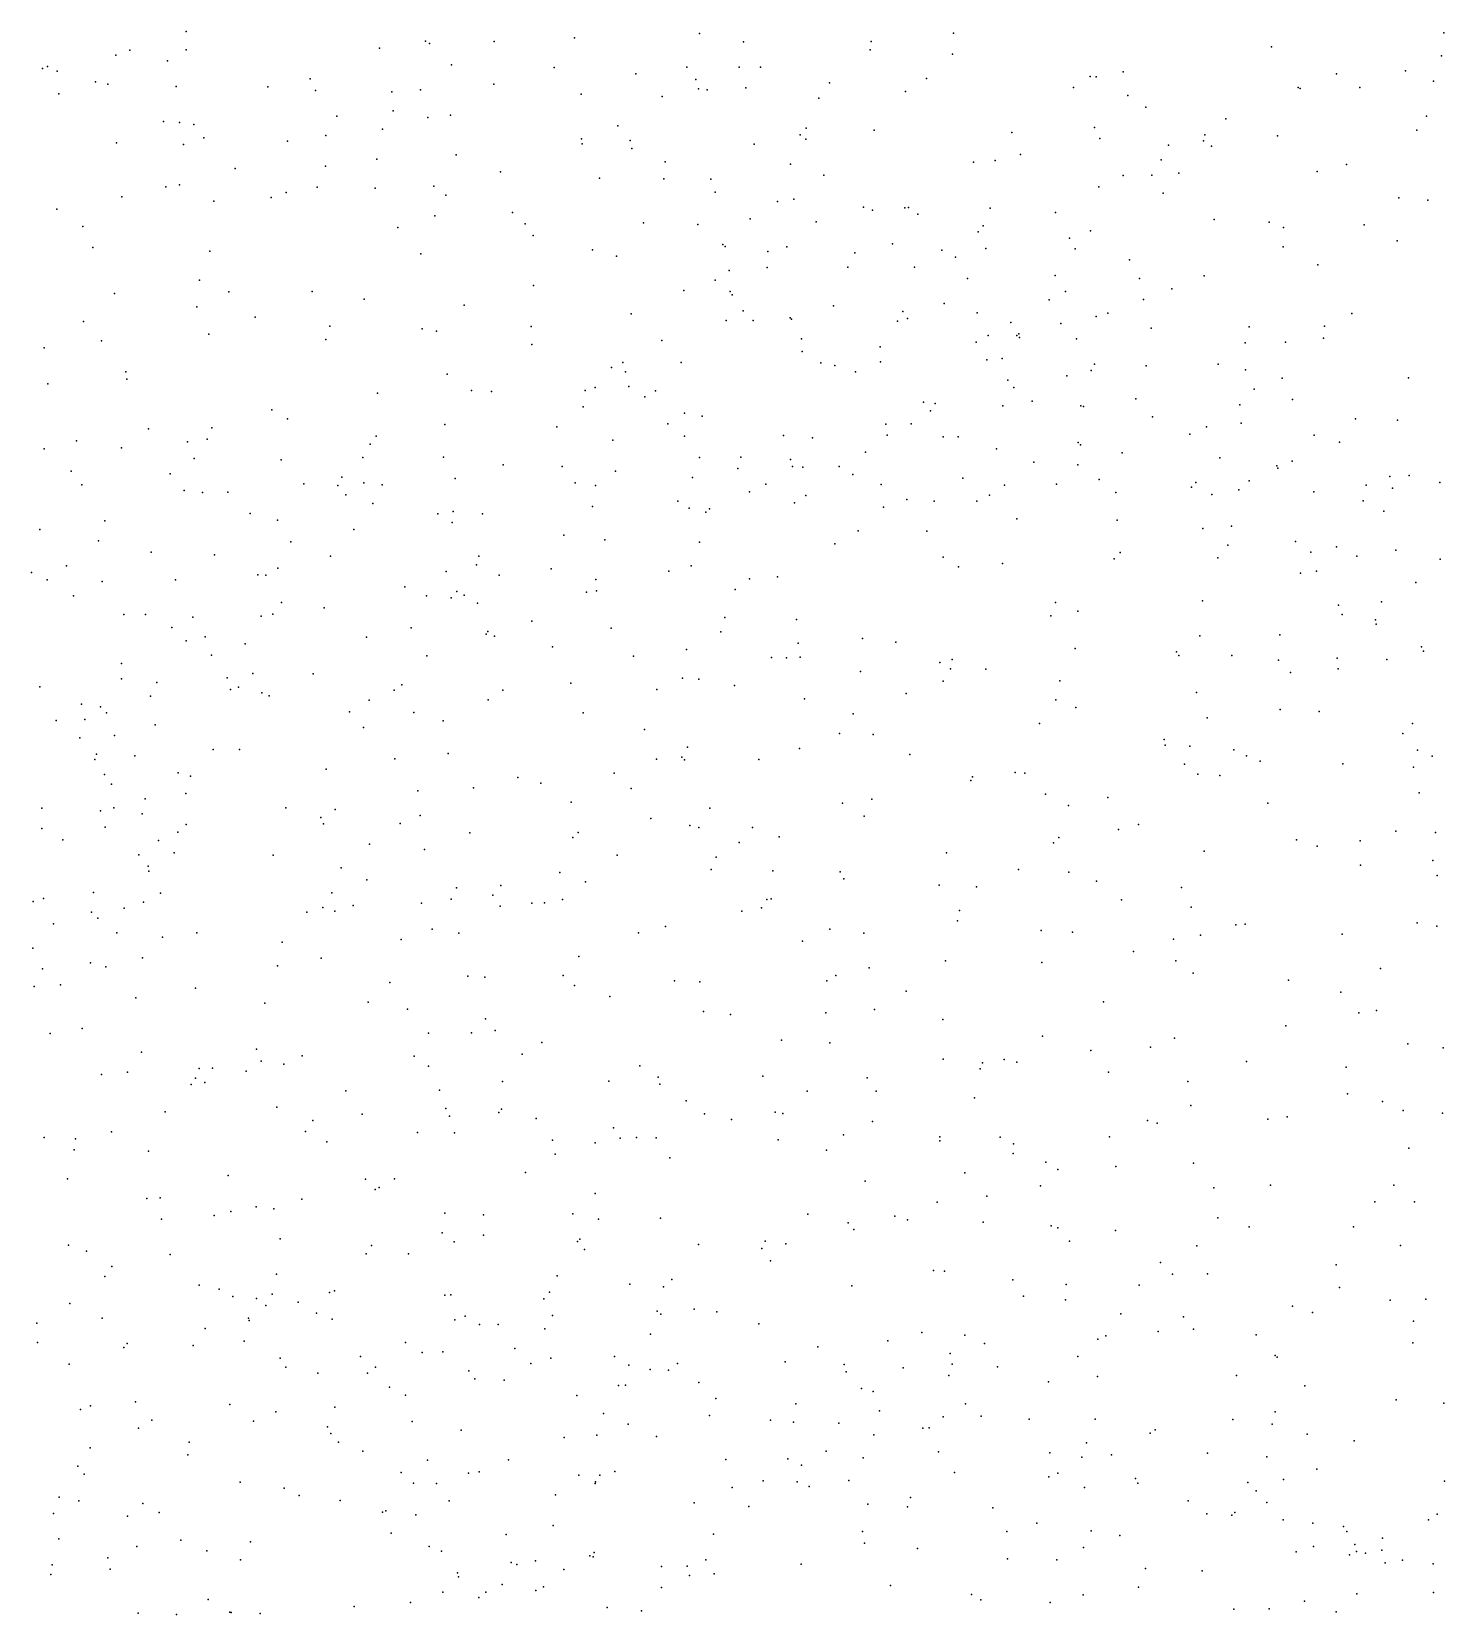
# Model space of a CAD drawing. Header units: metres. Extents: x -25 to 25, y -27.7 to 27.8.
# Drawn here: x 7.552 to 9.1, y 1.747 to 3.481 of the extents above; entities that cross this region are included whole.
import ezdxf

# ---------------------------------------------------------------- set-up
doc = ezdxf.new("R2010")
doc.units = ezdxf.units.M

msp = doc.modelspace()

# ---------------------------------------------------------------- linework, layer by layer
for p in [(7.7213, 3.4807, 19.0278), (7.9835, 3.4702, 25.2149), (7.988, 3.4679, -0.865), (8.0587, 3.4699, -14.4903), (8.1468, 3.4738, -0.3043), (8.2838, 3.4785, 23.4559), (8.332, 3.4696, -4.0654), (8.472, 3.47, 2.6338), (8.5621, 3.4789, 19.2137), (9.0993, 3.4794, 2.5106), (7.6444, 3.4549, -24.2142), (7.6595, 3.4605, 23.7136), (7.7215, 3.4608, 18.4568), (7.9333, 3.4627, 0.3881), (8.4709, 3.4607, -14.554), (8.5609, 3.456, -4.2573), (8.9104, 3.4642, 3.1221), (9.0967, 3.4543, 19.032), (7.5639, 3.4404, 18.3797), (7.5696, 3.4425, 25.4394), (7.5799, 3.4374, 23.6887), (7.701, 3.4489, 1.2923), (8.012, 3.4444, 0.751), (8.1245, 3.4414, 0.0234), (8.2142, 3.4345, -5.467), (8.2699, 3.4417, 0.1182), (8.3272, 3.4418, 18.9284), (8.3507, 3.4419, 23.9873), (8.7479, 3.4368, -4.4524), (8.9816, 3.4346, 18.957), (9.0574, 3.4378, -6.7154), (7.6219, 3.4258, 18.9933), (7.6356, 3.4232, 2.0586), (7.7104, 3.4207, 0.91), (7.8109, 3.4201, 18.5766), (7.8571, 3.4289, 19.0216), (7.863, 3.4164, 23.7879), (7.9782, 3.4169, -0.6025), (8.0586, 3.4232, 23.8541), (8.2797, 3.4283, 1.2642), (8.2825, 3.4182, 23.9398), (8.2923, 3.4171, 1.4743), (8.3344, 3.4193, 2.0171), (8.4263, 3.4246, 24.9031), (8.5326, 3.4293, 24.0166), (8.6934, 3.4197, 24.011), (8.7118, 3.4314, 9.511), (8.7184, 3.4312, 2.8701), (8.9396, 3.4196, 9.7781), (8.942, 3.4183, 19.4232), (9.0071, 3.4197, 23.9718), (9.0878, 3.4265, 23.996), (7.5817, 3.4127, 22.9896), (7.9468, 3.4147, -24.0783), (8.1542, 3.4122, 0.351), (8.2428, 3.4096, 18.9462), (8.4145, 3.4079, 18.8993), (8.5093, 3.415, 18.8837), (8.753, 3.4109, 18.8775), (7.6967, 3.3821, 23.0936), (7.714, 3.3812, 1.4467), (7.8864, 3.3881, 0.5759), (7.9481, 3.394, 23.8123), (7.9862, 3.3865, -4.307), (8.0111, 3.3892, -5.3449), (8.7727, 3.3981, 23.9914), (8.8603, 3.3852, 24.1757), (9.0802, 3.388, 9.5953), (7.7299, 3.3789, 25.2909), (7.7407, 3.3644, 2.2143), (7.8745, 3.3669, 25.1733), (7.9364, 3.3737, -4.586), (8.1944, 3.3776, -0.6152), (8.3941, 3.3678, 23.5489), (8.4006, 3.3749, -0.1032), (8.4753, 3.3729, 23.9729), (8.6259, 3.3702, 23.7115), (8.7164, 3.3756, 9.7269), (8.7225, 3.3638, -15.1607), (8.8374, 3.3676, -6.9036), (8.9171, 3.3667, 18.9067), (9.0697, 3.3727, 18.9841), (7.6452, 3.359, 1.7393), (7.7183, 3.3571, -0.6621), (7.8323, 3.3607, 23.2145), (8.1546, 3.3634, 18.9661), (8.1554, 3.3577, 25.027), (8.2079, 3.3613, -24.0844), (8.2095, 3.3526, 19.0852), (8.3435, 3.3574, 0.2867), (8.4001, 3.3628, -0.3213), (8.7975, 3.3563, 23.9699), (8.8361, 3.3611, 18.8814), (8.8448, 3.3553, -6.6497), (7.7751, 3.3309, 1.0776), (7.8741, 3.3335, -4.8077), (7.9302, 3.3409, 18.8368), (8.0171, 3.3457, 23.8274), (8.2461, 3.3381, 23.9005), (8.3833, 3.3356, 23.9404), (8.5839, 3.3376, 9.3358), (8.6078, 3.3396, 23.9692), (8.6355, 3.346, 18.8559), (8.7896, 3.3404, 2.2885), (8.9925, 3.3353, 9.3982), (7.714, 3.3128, 18.9457), (8.0656, 3.3273, 2.4049), (8.1742, 3.3201, 23.4205), (8.2447, 3.3193, 18.9183), (8.2962, 3.3191, -14.9806), (8.42, 3.3235, 18.8735), (8.7478, 3.3232, 18.8564), (8.7794, 3.3235, 9.8714), (8.8089, 3.3256, -15.6877), (8.9606, 3.3275, 23.9393), (7.651, 3.2996, 23.7126), (7.6992, 3.3108, 18.5651), (7.7517, 3.295, 23.7373), (7.8146, 3.2991, 0.8808), (7.831, 3.3045, 18.9597), (7.8648, 3.3104, 23.7757), (7.9284, 3.3093, 18.9755), (7.9928, 3.3113, -0.7531), (8.006, 3.3015, -3.8813), (8.3009, 3.305, 0.4771), (8.3694, 3.2947, -3.8547), (8.387, 3.2971, -5.5254), (8.7211, 3.3107, 19.4055), (8.7916, 3.3036, 24.4037), (9.0498, 3.2988, 9.9412), (9.0818, 3.296, -6.5537), (7.5796, 3.2864, 18.9188), (7.9939, 3.2788, 0.6853), (8.079, 3.2825, 19.0362), (8.4635, 3.2885, -15.2544), (8.4734, 3.285, -0.4417), (8.5086, 3.2878, 23.9327), (8.5128, 3.2881, 0.0473), (8.5228, 3.2806, 24.7896), (8.6021, 3.2875, 2.1309), (8.6739, 3.2824, 23.9343), (7.6083, 3.2673, -0.7238), (7.9531, 3.2662, 25.0523), (8.0928, 3.2702, 18.9468), (8.2224, 3.2712, -0.9464), (8.2819, 3.2693, -0.6103), (8.3394, 3.2755, 2.5107), (8.4117, 3.2725, 1.6599), (8.5889, 3.2614, 9.8116), (8.5947, 3.2679, 18.8453), (8.7123, 3.2626, -4.1946), (8.8475, 3.2748, 9.2838), (8.9078, 3.2721, -15.9763), (8.9236, 3.2663, 18.8903), (9.0121, 3.2692, 18.9178), (7.6193, 3.2444, -24.3146), (8.1015, 3.2575, 23.8273), (8.3094, 3.2474, 18.8918), (8.3119, 3.2454, 24.8942), (8.3796, 3.2449, -0.6601), (8.4952, 3.2482, -6.8109), (8.5976, 3.2433, -4.0151), (8.689, 3.2543, -24.3062), (8.6953, 3.2429, 18.8497), (8.9232, 3.2449, -24.4381), (9.048, 3.2515, 19.5427), (7.7472, 3.2401, -0.9514), (7.9783, 3.2372, 18.9542), (8.1665, 3.2416, 0.6584), (8.1927, 3.2346, 23.8396), (8.3588, 3.2397, 9.5971), (8.454, 3.2383, 0.4543), (8.5493, 3.2412, -0.2664), (8.5642, 3.2336, 9.2195), (8.7549, 3.2307, 23.9032), (8.9613, 3.2251, 23.9046), (7.7359, 3.2083, 1.5885), (8.3011, 3.2083, 19.2252), (8.3161, 3.2191, 23.8645), (8.3579, 3.2223, -6.6529), (8.4461, 3.2228, 1.4056), (8.5195, 3.2227, 23.6959), (8.5774, 3.2101, 19.3702), (8.6736, 3.2135, 24.5442), (8.7657, 3.2104, 2.871), (8.8366, 3.2131, -4.6512), (7.6427, 3.1938, 25.1011), (7.768, 3.1958, 18.9188), (7.8595, 3.196, 23.7421), (8.102, 3.2025, -14.8725), (8.2665, 3.197, -0.796), (8.3173, 3.1961, -24.1954), (8.3196, 3.1924, 23.524), (8.6846, 3.1959, -6.3221), (8.8012, 3.1991, 18.8561), (7.7331, 3.1794, 23.0818), (7.9163, 3.1876, 0.9577), (8.026, 3.1809, -3.3823), (8.3316, 3.1748, -5.7731), (8.4305, 3.1803, -6.266), (8.5067, 3.1741, 2.4957), (8.5519, 3.1828, -3.8048), (8.6667, 3.1869, 23.8989), (8.7701, 3.1872, -15.0181), (7.6089, 3.1631, 18.6271), (7.7968, 3.168, 1.4047), (7.8787, 3.1582, 18.9258), (8.0994, 3.1576, 0.799), (8.209, 3.1715, -14.3737), (8.3129, 3.1641, -0.0413), (8.3427, 3.1643, -0.3501), (8.3831, 3.1671, 0.727), (8.3845, 3.1659, 1.1346), (8.5006, 3.1635, -3.6011), (8.5116, 3.1664, 0.6082), (8.5881, 3.1728, 18.845), (8.6249, 3.162, 0.0151), (8.6798, 3.1611, 23.869), (8.7183, 3.1685, 24.3574), (8.731, 3.1723, 24.0978), (8.7787, 3.1558, 9.1731), (8.8858, 3.1572, 23.875), (8.9684, 3.158, -15.7732), (8.9983, 3.1721, 10.0534), (7.6286, 3.142, 2.2011), (7.7461, 3.1492, 18.8219), (7.8744, 3.1434, -3.797), (7.9798, 3.1551, 18.9312), (7.9955, 3.1524, 23.7639), (8.2425, 3.1424, 18.8989), (8.3957, 3.1441, 23.8412), (8.587, 3.1407, 23.8582), (8.6002, 3.1479, -0.4195), (8.6314, 3.1479, -0.1746), (8.6336, 3.1495, 0.1881), (8.6342, 3.1457, 0.3944), (8.6967, 3.1442, 18.8491), (8.8817, 3.1398, 3.0752), (8.9258, 3.1406, 18.8815), (8.9675, 3.1449, 9.1875), (7.5657, 3.1344, 16.0926), (8.1001, 3.1378, 18.9223), (8.3964, 3.1303, 18.8659), (8.4816, 3.1354, 23.8449), (8.5986, 3.1211, -5.3765), (8.6153, 3.1227, -15.8233), (7.6554, 3.1082, 16.5879), (8.0074, 3.1054, 24.9287), (8.1874, 3.1126, 0.6416), (8.1999, 3.1182, -6.4474), (8.2027, 3.1081, 9.7478), (8.2637, 3.1181, 23.804), (8.4167, 3.1179, -0.7425), (8.4321, 3.1149, -15.5201), (8.4546, 3.1082, -3.3557), (8.4822, 3.1188, 18.8559), (8.7128, 3.1093, 2.693), (8.7164, 3.1163, 1.8939), (8.7733, 3.1147, 23.8419), (8.852, 3.1165, -7.0989), (8.8821, 3.1101, -4.1793), (7.57, 3.095, 18.8566), (7.6562, 3.1, 23.6849), (8.034, 3.0877, 23.3182), (8.0559, 3.0864, 9.5681), (8.1585, 3.0877, 2.3363), (8.1695, 3.091, -0.9131), (8.2063, 3.0918, -15.1442), (8.2356, 3.0873, 24.8687), (8.6214, 3.0988, 9.9805), (8.6282, 3.091, 0.7803), (8.6861, 3.1035, -6.0768), (8.8915, 3.089, -15.4929), (8.922, 3.1012, 1.9649), (9.0606, 3.1015, 19.6243), (7.9311, 3.0846, 23.7355), (8.1562, 3.0698, 9.2557), (8.2239, 3.0806, -3.045), (8.5292, 3.0749, 2.2838), (8.5419, 3.0733, 23.8204), (8.6161, 3.0708, 2.4131), (8.6484, 3.0759, 23.8269), (8.7015, 3.0706, 2.1976), (8.7044, 3.0699, 1.9332), (8.7619, 3.0784, 10.0586), (8.8759, 3.0718, 18.8702), (8.9335, 3.0778, -4.4323), (7.8153, 3.0663, 24.9402), (7.8324, 3.0567, 23.7143), (8.2675, 3.0629, -6.9064), (8.2866, 3.0596, 2.227), (8.5367, 3.0653, 1.0157), (8.7801, 3.0587, 0.3898), (8.8773, 3.0519, 2.1453), (9.0023, 3.0566, -6.1913), (9.0484, 3.0551, 18.9044), (7.6801, 3.0457, 18.8611), (7.7494, 3.0466, -3.4253), (7.9295, 3.0374, 1.3008), (8.0047, 3.0502, 18.9049), (8.1274, 3.0477, 0.9994), (8.2492, 3.0512, 18.8882), (8.2673, 3.0375, 23.77), (8.3759, 3.0381, 2.0794), (8.4075, 3.0358, 0.9492), (8.488, 3.0507, 19.384), (8.4894, 3.0385, 1.1792), (8.5158, 3.0509, -7.0599), (8.5509, 3.0369, 24.5693), (8.5671, 3.0367, 1.209), (8.8209, 3.0397, 1.0079), (8.8391, 3.0479, -16.0396), (8.9571, 3.0388, 0.702), (7.5658, 3.0238, 16.8062), (7.6014, 3.0323, -1.0437), (7.6506, 3.0246, 1.8557), (7.723, 3.0315, -3.1581), (7.7444, 3.0343, 2.2727), (7.9231, 3.0288, 18.8968), (8.1889, 3.0331, 19.2231), (8.4658, 3.02, 23.7919), (8.6091, 3.0238, -0.5802), (8.6986, 3.0305, 1.2014), (8.7012, 3.0282, -24.3209), (8.7467, 3.0194, 1.599), (8.9848, 3.0309, 1.9757), (7.7303, 3.013, 18.9441), (7.8254, 3.0115, 18.8759), (7.915, 3.014, 23.1179), (8.0032, 3.0145, -2.7552), (8.0687, 3.006, -6.6295), (8.1334, 3.0043, 23.7358), (8.2838, 3.0142, 0.4473), (8.3256, 3.002, -1.0431), (8.3291, 3.0146, 1.186), (8.3833, 3.0121, 23.7783), (8.3858, 3.0043, -0.8406), (8.397, 3.0037, -14.5031), (8.4368, 3.0044, 1.7771), (8.6502, 3.0089, 1.3464), (8.6981, 3.006, -3.5474), (8.8538, 3.0137, 2.376), (8.9161, 3.0049, -3.9924), (8.9173, 3.0025, 1.7406), (8.9329, 3.0103, 23.8425), (7.5953, 2.9993, 24.9803), (7.6072, 2.9844, 18.8328), (7.7038, 2.9961, 16.7403), (7.8503, 2.9853, -4.5534), (7.8874, 2.9835, 9.6711), (7.8919, 2.9926, 19.0665), (7.9161, 2.9863, -14.2616), (7.9362, 2.9842, 9.4898), (8.0161, 2.991, -5.3115), (8.1474, 2.9863, 1.2088), (8.1698, 2.9834, 18.8869), (8.1918, 2.9993, -5.6685), (8.2762, 2.9923, 1.9338), (8.3563, 2.9849, 0.743), (8.4516, 2.9955, -0.1721), (8.4829, 2.9846, 1.5401), (8.5722, 2.9916, -14.6274), (8.6179, 2.9838, 24.2232), (8.675, 2.9851, -0.4447), (8.7216, 2.9902, 18.8598), (8.8274, 2.9866, 2.7661), (8.8859, 2.9887, 19.6126), (9.0143, 2.984, 1.7187), (9.0402, 2.9932, 0.5485), (9.0613, 2.9944, 10.1836), (9.0947, 2.9869, 0.7564), (7.7193, 2.978, 23.6663), (7.7391, 2.9757, 1.7294), (7.7672, 2.9763, -3.8716), (7.8962, 2.9734, -0.9683), (8.2602, 2.9665, -2.8079), (8.3387, 2.9766, 9.9347), (8.4004, 2.9727, 18.8652), (8.5108, 2.9682, -0.9203), (8.5409, 2.9665, 23.9338), (8.5876, 2.9664, 24.3827), (8.6016, 2.9728, 23.7875), (8.7399, 2.9758, -5.7332), (8.8229, 2.9815, -4.9117), (8.8451, 2.9735, 1.5187), (8.8748, 2.9786, 18.8721), (8.9567, 2.9767, 1.132), (9.011, 2.9668, 8.9885), (9.0431, 2.9805, 2.2284), (7.7915, 2.9528, -14.4442), (7.926, 2.9636, 23.7037), (7.9971, 2.9526, 9.2774), (8.0139, 2.9551, 24.8533), (8.0461, 2.9524, 18.8828), (8.1666, 2.9605, 9.9087), (8.2725, 2.9585, 24.7642), (8.2908, 2.9543, 23.5925), (8.2948, 2.9578, 1.3701), (8.3878, 2.9644, -24.2775), (8.4854, 2.9598, -0.3888), (9.0335, 2.9554, 18.8998), (7.561, 2.9354, -3.4074), (7.6322, 2.9447, 16.2336), (7.8214, 2.9456, 23.6797), (7.9052, 2.9352, 1.4812), (8.0129, 2.9431, 2.187), (8.4576, 2.9337, 0.089), (8.533, 2.9335, 18.8628), (8.6316, 2.9468, 18.8596), (8.7414, 2.9456, 23.7943), (8.8352, 2.9364, 23.8051), (8.8665, 2.939, -3.7631), (7.6254, 2.9227, -3.6318), (7.8362, 2.9217, -4.9648), (8.1351, 2.929, -14.3452), (8.1801, 2.9238, 23.4347), (8.2836, 2.9213, 1.5914), (8.4322, 2.9196, 23.7444), (8.8627, 2.918, 0.1231), (8.9369, 2.922, 2.5433), (8.9817, 2.9164, 1.2823), (7.683, 2.9106, 14.5565), (7.7523, 2.9076, 9.7205), (7.8794, 2.9062, 18.8568), (8.0393, 2.8966, -0.9995), (8.042, 2.9059, 1.3858), (8.5509, 2.9048, 24.0984), (8.6158, 2.8979, 10.0059), (8.7382, 2.9031, -0.3084), (8.7447, 2.9101, -14.7449), (8.8515, 2.9041, 8.8724), (8.9537, 2.9105, -4.7232), (9.0039, 2.9061, 0.3025), (9.0465, 2.9126, -7.396), (9.0951, 2.9028, 1.102), (7.5521, 2.8882, -2.3873), (7.5691, 2.88, 2.1242), (7.5902, 2.8955, -24.3671), (7.7097, 2.88, 22.7112), (7.7998, 2.8855, 16.5379), (7.8087, 2.8853, 24.8606), (7.8218, 2.8928, -15.1228), (8.0063, 2.8891, 9.9324), (8.0642, 2.8851, -15.319), (8.1213, 2.8923, 18.87), (8.1702, 2.8805, 9.0117), (8.2502, 2.8897, 18.8675), (8.2747, 2.8955, -7.1314), (8.3387, 2.8811, 18.8641), (8.3693, 2.8836, 19.335), (8.5674, 2.8943, 19.465), (8.9421, 2.8873, 23.8256), (8.9596, 2.8897, -15.1394), (7.5981, 2.8627, 18.7882), (7.6293, 2.8782, 14.4154), (7.961, 2.8726, 23.6839), (7.9845, 2.8625, 22.9706), (8.018, 2.8675, 19.1893), (8.0258, 2.8633, -1.0914), (8.1601, 2.8665, 19.2488), (8.171, 2.868, 1.7288), (8.3227, 2.8697, 23.7221), (9.0686, 2.8772, 8.8327), (7.8257, 2.8552, 19.1054), (7.8726, 2.8493, 23.6503), (8.0117, 2.8605, -6.8742), (8.0405, 2.8546, 1.9882), (8.6737, 2.8553, 18.8698), (8.6982, 2.8457, 23.7663), (8.835, 2.8571, 18.8765), (8.9837, 2.8523, 10.204), (9.0311, 2.8559, -15.5969), (7.6532, 2.842, 23.5635), (7.677, 2.8422, -0.9522), (7.7056, 2.8279, 16.8272), (7.7286, 2.8393, -4.0375), (7.8035, 2.8402, -24.2736), (7.8164, 2.8426, -1.1108), (7.9677, 2.8275, 9.0854), (8.1001, 2.835, -6.349), (8.187, 2.8272, -5.936), (8.3116, 2.8389, -0.94), (8.39, 2.8367, 23.8045), (8.6686, 2.8406, 0.9871), (8.9879, 2.842, 18.8915), (9.0244, 2.8365, 23.8541), (9.0251, 2.8316, 1.4383), (7.7212, 2.8134, 16.4015), (7.7423, 2.8176, 9.9407), (7.7862, 2.81, -2.4063), (7.9188, 2.8174, 14.4041), (8.0502, 2.8207, 1.8176), (8.0518, 2.8236, 1.5707), (8.0591, 2.8185, 23.6763), (8.3073, 2.8231, 8.8776), (8.3919, 2.8109, -15.7464), (8.4624, 2.8157, -0.8339), (8.499, 2.8118, 23.7328), (8.8319, 2.8189, 8.7306), (8.9197, 2.82, 19.6799), (7.749, 2.7978, -4.8066), (7.9849, 2.7968, 18.8308), (8.1229, 2.8066, 23.2724), (8.2113, 2.7964, 23.6958), (8.2695, 2.8038, 24.6228), (8.3626, 2.795, 23.7132), (8.3791, 2.7947, 24.5034), (8.394, 2.7956, 18.8541), (8.5606, 2.793, 0.2066), (8.6954, 2.8051, 19.5489), (8.8064, 2.8012, 10.0963), (8.809, 2.7972, 23.7891), (8.8668, 2.7973, -24.3018), (8.9182, 2.7922, 18.8822), (8.9825, 2.7945, 2.8263), (9.0368, 2.793, -4.5611), (9.0747, 2.8068, -4.1441), (9.0771, 2.8019, 3.3148), (7.6505, 2.7886, 24.8809), (7.7944, 2.7776, 2.1196), (7.8606, 2.7771, 14.6542), (8.4601, 2.7799, 24.2597), (8.5471, 2.7896, 8.7439), (8.5586, 2.7826, 18.8647), (8.5975, 2.7821, 23.7409), (8.9313, 2.7788, -16.067), (8.9835, 2.7827, 2.9849), (7.5609, 2.7629, -14.9226), (7.6505, 2.7717, 18.7545), (7.6892, 2.7677, -13.9774), (7.7664, 2.7727, 18.7893), (7.7701, 2.76, 16.6421), (7.7786, 2.7627, 9.1005), (7.9494, 2.7591, 24.7796), (7.9577, 2.765, 22.6855), (8.0682, 2.7592, 8.8827), (8.1429, 2.767, 22.9789), (8.2369, 2.7601, -2.5579), (8.2652, 2.7724, -1.0485), (8.2829, 2.7713, 18.8443), (8.3222, 2.7643, -14.4484), (8.5507, 2.769, -7.3514), (8.6785, 2.7696, 18.8782), (7.6067, 2.744, -13.7403), (7.6275, 2.7409, 9.2969), (7.6823, 2.7527, 23.5126), (7.8042, 2.7563, 1.7686), (7.8122, 2.7532, 22.5521), (7.9219, 2.7482, 23.6012), (8.0524, 2.7486, -7.1808), (8.3987, 2.7499, 23.9822), (8.5102, 2.7555, -0.1685), (8.674, 2.7487, 0.5975), (8.6962, 2.7403, 8.6141), (8.8283, 2.7569, 18.8839), (7.579, 2.7262, 18.7099), (7.6103, 2.7271, -14.3683), (7.6342, 2.7345, -1.2713), (7.9004, 2.7357, 1.9147), (7.9707, 2.7347, -5.3616), (8.0029, 2.7258, -1.0035), (8.1563, 2.7345, 18.8186), (8.4523, 2.7335, 23.7186), (8.6564, 2.7226, 23.7532), (8.8399, 2.7288, -5.5258), (8.9199, 2.7381, -3.4783), (8.9625, 2.7358, 8.5153), (9.065, 2.7228, 2.7009), (7.6049, 2.7072, 23.4151), (7.6428, 2.7095, -2.1725), (7.6874, 2.7212, 1.9121), (7.9157, 2.7184, 18.7921), (8.2235, 2.7163, 23.3816), (8.437, 2.7119, 9.951), (8.4741, 2.7106, 19.41), (8.7929, 2.7053, 8.4281), (9.0542, 2.7117, -15.3516), (7.623, 2.689, 8.9535), (7.7509, 2.6943, 23.5), (7.7797, 2.6943, 8.8528), (8.0085, 2.69, 14.3825), (8.2706, 2.6968, 23.6775), (8.3934, 2.6955, -0.4454), (8.5143, 2.6889, 8.5054), (8.794, 2.6991, 23.7894), (8.8211, 2.698, 0.9244), (8.8692, 2.694, -5.2978), (9.0703, 2.6934, -4.823), (7.6214, 2.6833, 16.7593), (7.6652, 2.6875, 16.3223), (7.8746, 2.6729, 23.5325), (7.9499, 2.6841, 8.7099), (8.2367, 2.6837, 24.5206), (8.2644, 2.6858, 23.0456), (8.2673, 2.6829, 23.6531), (8.3489, 2.6832, 8.5775), (8.8151, 2.6781, 8.2669), (8.8829, 2.6873, -0.0798), (8.898, 2.6815, 23.8283), (8.9887, 2.6787, -5.0629), (9.0659, 2.675, 23.8871), (9.0864, 2.6868, 0.1366), (7.6319, 2.667, 8.7346), (7.6397, 2.6564, 2.1664), (7.7125, 2.6687, 10.0338), (7.726, 2.665, 18.7199), (8.0847, 2.6635, 8.6056), (8.1101, 2.6574, 22.6691), (8.1902, 2.6683, -0.9757), (8.581, 2.6604, 23.7297), (8.583, 2.6643, -2.9365), (8.6297, 2.6692, 18.8739), (8.6402, 2.6683, 8.3157), (8.8296, 2.6673, 19.6381), (8.8539, 2.6659, 18.8921), (7.6763, 2.6404, -0.9577), (7.721, 2.6462, 16.5405), (7.9752, 2.649, 22.5358), (8.0363, 2.6524, 18.7673), (8.143, 2.6366, 23.6156), (8.209, 2.6515, -24.2734), (8.4406, 2.6356, -2.7192), (8.4727, 2.6398, 23.7098), (8.6627, 2.6452, -15.7908), (8.7313, 2.6418, -7.596), (8.9065, 2.6356, -7.7479), (9.0723, 2.6468, 18.8731), (7.5633, 2.6299, 16.1338), (7.6277, 2.6269, 8.5171), (7.6421, 2.6305, 23.3671), (7.6731, 2.6237, 19.1444), (7.8305, 2.6302, 24.7775), (7.8689, 2.6197, -2.2109), (7.8848, 2.6284, 8.488), (7.9777, 2.622, -6.5595), (8.2304, 2.6187, 8.3903), (8.2952, 2.6299, -0.7219), (8.464, 2.6213, 18.8356), (8.688, 2.6329, 23.7564), (7.5631, 2.6079, 23.2814), (7.6325, 2.6093, -1.9511), (7.7121, 2.6038, -5.0752), (7.7212, 2.6122, 23.4049), (7.8717, 2.6127, 14.2957), (7.9557, 2.6132, 18.7355), (8.0322, 2.6029, -5.7927), (8.151, 2.6032, -14.2981), (8.273, 2.6109, 18.7854), (8.2829, 2.6087, 23.6574), (8.3418, 2.6087, 23.2894), (8.7427, 2.6065, 8.1395), (8.7647, 2.6121, 18.8893), (9.0465, 2.6049, 19.7036), (9.0902, 2.6035, -15.9795), (7.5861, 2.5952, -4.5749), (7.6909, 2.5946, 24.8674), (7.9223, 2.5905, 23.486), (7.9824, 2.5846, -24.2944), (8.1449, 2.5979, 18.7475), (8.3273, 2.5924, 24.2221), (8.3712, 2.5985, 18.802), (8.6716, 2.592, 18.8763), (8.6774, 2.5977, 19.5321), (8.9378, 2.5953, -3.282), (8.9606, 2.5882, 8.1513), (9.0077, 2.5941, -5.5885), (7.6694, 2.5788, -1.6367), (7.6796, 2.5666, 23.3248), (7.7082, 2.5809, 8.3826), (7.8167, 2.5784, 23.4138), (8.1937, 2.5784, -2.346), (8.3019, 2.5763, 9.9406), (8.5545, 2.5812, 18.8469), (8.8367, 2.5828, 10.1128), (9.008, 2.5676, 18.8684), (9.0872, 2.5728, -3.6267), (7.6806, 2.5608, -13.5307), (7.8912, 2.5646, -15.5349), (7.9194, 2.5515, -1.4088), (8.1308, 2.5595, 24.5861), (8.1589, 2.5493, 23.5744), (8.2966, 2.5627, 22.7387), (8.364, 2.5615, 8.195), (8.4379, 2.5601, -0.0544), (8.4419, 2.5526, 23.6959), (8.6331, 2.5627, 10.0023), (8.6883, 2.5598, -24.2656), (8.7186, 2.5501, 23.7696), (9.0921, 2.5564, 23.9095), (7.6198, 2.5377, 23.2419), (7.6934, 2.537, 16.4304), (7.8808, 2.5372, -1.9776), (8.0174, 2.5428, 18.701), (8.0572, 2.5346, 8.2572), (8.0662, 2.5451, 19.2784), (8.5465, 2.5457, 8.0943), (8.5871, 2.544, 23.7289), (8.8117, 2.543, -7.9675), (7.5537, 2.5278, -24.4738), (7.5649, 2.5309, -0.8954), (7.6178, 2.5159, -13.2542), (7.6534, 2.5206, 14.1176), (7.6745, 2.5271, 10.1109), (7.8534, 2.5159, -1.7212), (7.8712, 2.5213, 18.6703), (7.8844, 2.517, -0.9692), (7.9044, 2.5232, -13.9935), (7.9793, 2.526, -6.3393), (8.0117, 2.5304, -6.0782), (8.0654, 2.5226, -1.2589), (8.1002, 2.526, -7.4495), (8.1138, 2.5262, 22.5005), (8.1338, 2.5298, -1.047), (8.3301, 2.5173, 23.7704), (8.3516, 2.5207, 18.753), (8.3574, 2.53, 23.6599), (8.3624, 2.5308, 23.5481), (8.5688, 2.518, -0.6833), (8.746, 2.5296, -0.3916), (8.8225, 2.5215, -14.7663), (7.5759, 2.5032, 23.161), (7.6247, 2.5095, 18.6328), (7.9909, 2.4973, 22.3832), (8.2465, 2.5003, 23.6008), (8.4265, 2.4975, 22.8814), (8.5664, 2.5067, -14.575), (8.8713, 2.5023, 18.8739), (8.8816, 2.5031, 23.8431), (9.0701, 2.5043, 1.1343), (9.0914, 2.5008, -5.3792), (7.6456, 2.4933, 16.2649), (7.6954, 2.4887, 23.2261), (7.7331, 2.4934, 18.6483), (7.8266, 2.4831, 22.2765), (7.957, 2.4863, 23.4174), (8.0202, 2.4932, 14.667), (8.217, 2.4936, -0.5586), (8.3967, 2.4843, -7.9362), (8.4639, 2.493, 18.7957), (8.658, 2.496, -0.5375), (8.6924, 2.4941, 8.0341), (8.8029, 2.4866, -2.9682), (8.8328, 2.4907, -0.2391), (8.988, 2.4918, -8.0962), (7.5534, 2.4766, 15.9879), (7.6734, 2.4661, 22.1948), (7.8694, 2.4656, 10.0755), (8.1514, 2.4676, 18.671), (8.5531, 2.4628, -15.588), (8.7592, 2.4729, 18.8813), (8.8056, 2.4626, -15.6717), (7.564, 2.454, 15.4478), (7.6167, 2.4604, 15.2583), (7.6333, 2.456, 23.1188), (7.8216, 2.4573, 18.6392), (8.0301, 2.446, 23.433), (8.0486, 2.4448, -2.1027), (8.1343, 2.4467, 23.5013), (8.4332, 2.4467, -0.7775), (8.4696, 2.4551, -8.2066), (8.6589, 2.4608, 18.8515), (8.8246, 2.4491, 0.7181), (9.0298, 2.4544, -0.0125), (7.5549, 2.4347, 18.5994), (7.5837, 2.4365, 8.3079), (7.7317, 2.4329, -5.3961), (7.9445, 2.439, 14.2883), (8.1467, 2.4359, 14.4722), (8.2562, 2.4409, 18.6849), (8.2843, 2.4396, 24.1818), (8.4233, 2.4407, 23.6664), (8.5102, 2.4296, 23.3149), (8.9292, 2.4415, 8.0811), (8.9863, 2.4283, -14.9322), (7.6662, 2.4223, 18.6108), (7.8074, 2.4165, 23.2247), (7.9208, 2.4175, 14.8071), (8.1854, 2.4237, -0.8972), (8.7262, 2.4177, 23.7888), (7.9637, 2.4097, 18.6328), (8.0492, 2.3992, 9.9914), (8.2882, 2.4072, -24.2635), (8.3178, 2.4038, 23.9484), (8.422, 2.4059, 19.3176), (8.4756, 2.4096, 8.0027), (8.5503, 2.3984, -8.4573), (9.0062, 2.4058, -10.1565), (9.0253, 2.4085, 23.9029), (7.5724, 2.3832, 15.7087), (7.6073, 2.3886, 16.513), (7.9868, 2.3835, -6.5985), (8.034, 2.3839, -6.9562), (8.0598, 2.3865, -7.2094), (8.3737, 2.3759, -2.5274), (8.6597, 2.3801, 10.0268), (8.8042, 2.378, 10.112), (8.9262, 2.3914, 18.8365), (7.6724, 2.3627, -0.89), (7.7986, 2.3659, -5.7483), (7.8484, 2.3586, -13.6465), (7.971, 2.3582, -15.4307), (8.0894, 2.3604, 23.427), (8.1109, 2.3733, 18.6324), (8.4264, 2.373, 23.6027), (8.7125, 2.3646, 18.8256), (8.7777, 2.3682, -0.328), (9.0598, 2.3719, 19.6298), (9.0986, 2.3676, 23.9279), (7.6571, 2.3408, 15.3982), (7.7355, 2.3447, 19.2414), (7.7503, 2.3452, -13.4566), (7.7872, 2.342, 23.1138), (7.8037, 2.3529, 22.1852), (7.8283, 2.3497, 18.5994), (7.9869, 2.3473, 8.326), (8.2184, 2.3478, 19.2794), (8.5506, 2.355, 18.7679), (8.5913, 2.3445, -2.7215), (8.5937, 2.351, 23.1909), (8.6177, 2.3545, 23.7393), (8.6315, 2.3517, 19.4019), (8.7317, 2.3409, 0.4955), (8.883, 2.3526, 19.5659), (8.9921, 2.3463, 10.2272), (7.6287, 2.3381, 22.9601), (7.7269, 2.3274, 23.006), (7.7316, 2.3343, 14.1165), (7.7418, 2.3294, 18.5819), (8.0679, 2.3305, -14.1113), (8.1844, 2.331, 18.6293), (8.2385, 2.3352, 22.4272), (8.2402, 2.3276, 23.5267), (8.3533, 2.3363, -8.6204), (8.4675, 2.3344, 23.6825), (8.8188, 2.3307, 18.8271), (7.8962, 2.3202, 23.201), (7.999, 2.321, 23.3272), (8.2692, 2.3093, 24.423), (8.4019, 2.32, 22.577), (8.4773, 2.3201, 18.7095), (8.5851, 2.3128, -0.5345), (8.9938, 2.3172, 23.9043), (9.0322, 2.3085, 18.7612), (7.6982, 2.2974, 22.9322), (7.8207, 2.3026, 8.3711), (7.9141, 2.2947, -6.2842), (8.0058, 2.3009, -1.3138), (8.0099, 2.2924, -1.94), (8.064, 2.2965, -1.0513), (8.0668, 2.3001, 14.3316), (8.1048, 2.2902, 24.695), (8.2891, 2.2952, -0.7975), (8.3187, 2.289, 18.6436), (8.3665, 2.2968, 0.0748), (8.3749, 2.2956, 23.6124), (8.8219, 2.3042, 23.8523), (8.9064, 2.2892, 0.9991), (8.9276, 2.2919, -23.9909), (9.0547, 2.2988, 8.1285), (9.0977, 2.2959, -8.152), (7.6395, 2.2754, -5.5533), (7.8523, 2.2756, 10.1282), (7.8603, 2.2878, 23.1272), (7.9747, 2.2746, -1.7244), (8.0155, 2.2743, 18.5904), (8.1895, 2.2797, 23.4608), (8.4417, 2.2723, 8.1304), (8.4733, 2.2869, -0.6581), (8.7745, 2.288, -14.7428), (8.7851, 2.2848, 19.4638), (7.5657, 2.2693, 22.8221), (7.5987, 2.2558, 16.4349), (7.6002, 2.2677, 25.0869), (7.68, 2.2541, 22.8548), (7.8756, 2.2646, -0.8794), (8.1226, 2.2663, 18.5997), (8.1695, 2.2634, -2.3616), (8.1969, 2.2686, -15.3714), (8.2146, 2.2692, 14.3867), (8.2362, 2.269, -0.114), (8.37, 2.2667, -14.4572), (8.4229, 2.2554, 18.6647), (8.5472, 2.2701, 18.7173), (8.5472, 2.2657, 23.4897), (8.6131, 2.2696, 23.7426), (8.6276, 2.2623, 22.9354), (8.7328, 2.2698, 18.7857), (9.061, 2.2576, -0.01), (8.1256, 2.2509, 22.281), (8.2513, 2.2471, 8.4085), (8.6273, 2.2515, -15.466), (8.6631, 2.2421, 18.746), (8.74, 2.2374, 8.0314), (8.8249, 2.2411, 18.7771), (7.5912, 2.2238, 18.468), (7.7675, 2.2275, 18.5142), (7.9178, 2.2234, 23.1126), (7.9496, 2.2238, 18.5494), (8.0933, 2.2309, -0.52), (8.4653, 2.2213, 23.6522), (8.5743, 2.2306, -24.1065), (8.6765, 2.2341, 23.785), (7.6782, 2.2024, 10.2708), (7.6929, 2.203, 16.1362), (7.9284, 2.2123, 14.2195), (7.9328, 2.2146, 14.9598), (8.1695, 2.2077, -8.0182), (8.5987, 2.2051, 19.3032), (8.6574, 2.2164, 10.0503), (8.8471, 2.2139, -10.1192), (8.9095, 2.2169, 23.8915), (9.0444, 2.2168, -10.2889), (7.7702, 2.1883, 15.3237), (7.7981, 2.1932, 8.5412), (7.8173, 2.1909, -6.0166), (7.8482, 2.2015, 18.5133), (8.0046, 2.1862, 24.8189), (8.1451, 2.1854, -7.434), (8.4026, 2.1853, 24.0668), (8.5441, 2.1984, 23.6994), (9.0238, 2.1988, -23.3856), (9.0671, 2.1986, -2.973), (7.6944, 2.1796, 15.8032), (7.7519, 2.1837, 22.827), (8.047, 2.1844, -24.3921), (8.1733, 2.1798, -0.7877), (8.2412, 2.1809, 14.5198), (8.4467, 2.1758, -8.8531), (8.4527, 2.1684, 18.6305), (8.4977, 2.183, 9.9686), (8.5116, 2.1791, 23.6213), (8.5947, 2.1765, 22.7187), (8.669, 2.1724, -0.3918), (8.6765, 2.1701, 18.6878), (8.7396, 2.1674, -23.941), (8.8518, 2.1812, 18.718), (8.8861, 2.1713, 19.4311), (9.0004, 2.1714, -9.7122), (7.5925, 2.1511, 18.3891), (7.8244, 2.1582, 22.8865), (7.9243, 2.151, 8.6423), (8.002, 2.1649, 22.1787), (8.0149, 2.155, 18.5331), (8.047, 2.1621, 23.2306), (8.1501, 2.1553, -14.2724), (8.1528, 2.1577, 23.3577), (8.2828, 2.1518, 23.4889), (8.3558, 2.1558, 24.3535), (8.3782, 2.1526, 22.4426), (8.6893, 2.1556, -2.8107), (8.8287, 2.1506, -0.2177), (9.0516, 2.1508, -9.3002), (7.6121, 2.1447, 13.9436), (7.704, 2.1411, -15.1636), (7.9186, 2.1416, 23.0059), (7.9649, 2.1417, 19.2586), (8.1577, 2.1465, 8.6356), (8.3522, 2.1477, 23.5583), (8.3617, 2.1341, -0.6509), (7.6322, 2.1169, -24.629), (7.6399, 2.1279, 22.7207), (7.8202, 2.1196, 22.1032), (8.1278, 2.1175, 18.541), (8.5401, 2.1236, 8.3931), (8.5522, 2.1228, 0.3998), (8.7889, 2.1324, 23.8682), (8.802, 2.1195, 18.6765), (8.8402, 2.12, -9.8928), (8.9814, 2.1296, 23.9212), (7.7358, 2.1076, 25.0053), (7.7577, 2.1032, 15.9841), (7.8784, 2.0993, -14.9952), (7.8838, 2.1012, 18.457), (8.1193, 2.0997, -7.1483), (8.2074, 2.1084, 24.6507), (8.2443, 2.1056, 18.5706), (8.2536, 2.1135, -8.7343), (8.4505, 2.1067, 23.616), (8.6269, 2.1133, 18.6446), (8.6853, 2.1082, 8.1906), (8.7655, 2.1073, -9.1375), (8.9849, 2.1049, 8.1141), (7.5939, 2.0872, -14.9742), (7.7724, 2.0951, 22.775), (7.7983, 2.093, 18.4178), (7.8088, 2.0852, -14.3914), (7.8157, 2.0975, 14.1102), (7.8441, 2.0889, -24.5146), (8.0046, 2.0964, -1.0021), (8.0114, 2.0969, 23.1241), (8.1133, 2.0924, 23.2589), (8.2779, 2.081, -2.6324), (8.6388, 2.0955, 23.441), (8.6847, 2.0912, 23.2587), (8.9333, 2.0846, 18.622), (9.0403, 2.0911, -22.6001), (9.0794, 2.092, 23.9479), (7.5576, 2.0658, -0.8002), (7.6295, 2.0711, 19.1632), (7.7895, 2.0714, -13.9982), (7.7905, 2.0689, 8.7117), (7.8641, 2.0767, 22.8384), (7.8814, 2.07, 10.0669), (8.0157, 2.0696, -14.637), (8.0269, 2.0735, -6.6448), (8.0427, 2.0642, -0.6481), (8.0632, 2.0644, -6.9368), (8.1228, 2.0741, 14.7818), (8.2375, 2.0788, -15.0276), (8.2413, 2.0756, -14.8176), (8.3029, 2.0782, 0.1276), (8.3487, 2.0651, 23.5346), (8.7452, 2.0761, 10.0658), (8.814, 2.0726, -8.4165), (8.9555, 2.0775, 1.1801), (9.0661, 2.0679, 19.3733), (7.7422, 2.0599, 18.3469), (8.1142, 2.0595, 22.197), (8.2301, 2.0537, 8.7372), (8.4902, 2.0463, -14.8533), (8.5275, 2.0554, 8.5414), (8.5743, 2.0526, 19.1755), (8.72, 2.0484, 18.6077), (8.7289, 2.0519, -0.2971), (8.7862, 2.0567, -23.6965), (8.8249, 2.0593, -9.3481), (8.8938, 2.0529, 23.9066), (7.5584, 2.0445, 25.124), (7.6532, 2.0391, 16.3014), (7.6566, 2.0437, 22.6691), (7.7292, 2.0415, -13.3119), (7.7848, 2.046, -0.8102), (7.9123, 2.0293, -13.7531), (7.9618, 2.0445, 18.4426), (7.9798, 2.0337, 22.9797), (8.0025, 2.0343, 15.0225), (8.0813, 2.0382, 19.224), (8.1908, 2.0291, -7.634), (8.4133, 2.0398, 8.6695), (8.5585, 2.0327, -10.1611), (8.5961, 2.0436, 18.6056), (8.6984, 2.0292, 23.8218), (8.9144, 2.0304, -23.0078), (9.0653, 2.0443, 18.5533), (7.5932, 2.021, 18.2411), (7.8245, 2.0274, 18.3682), (7.8305, 2.0176, 15.7605), (7.9287, 2.0177, 24.8931), (8.0311, 2.0134, -2.3727), (8.0989, 2.0217, 14.2206), (8.1208, 2.0274, -8.3897), (8.2062, 2.0197, 23.3435), (8.2298, 2.0149, 14.6837), (8.2499, 2.0144, 18.5314), (8.2596, 2.0215, 22.263), (8.3777, 2.0233, -24.146), (8.4423, 2.0206, 23.6135), (8.4446, 2.0126, 14.3923), (8.507, 2.0168, -15.1614), (8.5607, 2.0208, 23.6315), (8.6102, 2.018, 22.6553), (8.9167, 2.0284, -14.8739), (7.8656, 2.011, 15.5223), (7.92, 2.011, 8.8077), (7.944, 1.9958, -2.1419), (8.0377, 2.0047, 9.9095), (8.0698, 2.0034, 24.8227), (8.1952, 1.9974, -0.6719), (8.2027, 1.9978, 9.8054), (8.2831, 2.0008, 23.4354), (8.4614, 1.9942, 9.873), (8.557, 2.0085, -0.4366), (8.6662, 2.0016, 8.4488), (8.7197, 2.0075, -9.7491), (8.872, 2.0083, -23.2495), (8.9468, 1.9972, 18.5551), (7.6659, 1.9796, 18.2278), (7.7693, 1.9767, 22.6835), (7.9615, 1.9869, -1.3076), (8.1494, 1.9866, 18.488), (8.3018, 1.9834, 24.5613), (8.3894, 1.9774, 9.695), (8.474, 1.9908, 18.5612), (8.5752, 1.9773, -23.9017), (9.047, 1.9817, 10.1889), (9.0992, 1.9783, 18.5101), (7.6055, 1.9712, 22.6519), (7.6166, 1.9751, 8.7374), (7.6839, 1.9597, -13.6076), (7.8195, 1.9686, 19.1841), (7.8843, 1.9739, 9.9379), (8.1787, 1.9669, -7.351), (8.2947, 1.9648, 19.1341), (8.3615, 1.9594, 23.5272), (8.4811, 1.9699, 9.5601), (8.5508, 1.9632, 9.7479), (8.5922, 1.964, 18.5537), (8.645, 1.9606, 8.6074), (8.7174, 1.9607, 23.036), (8.8679, 1.9601, 23.9065), (8.9143, 1.9685, 8.19), (7.669, 1.9506, 25.0274), (7.7951, 1.9584, 18.2791), (7.8762, 1.9522, 18.3277), (7.88, 1.945, 22.7553), (7.9689, 1.9582, 22.1255), (8.0226, 1.9484, 22.9853), (8.1713, 1.943, 9.5632), (8.2056, 1.9552, 8.8736), (8.3868, 1.9575, 9.4073), (8.4366, 1.9562, -2.7866), (8.4746, 1.9434, 9.2244), (8.5285, 1.9506, 8.7497), (8.5354, 1.9512, -9.3309), (8.7776, 1.9454, 0.924), (8.783, 1.9489, 23.883), (8.911, 1.955, 10.1007), (8.9494, 1.9442, -0.0575), (7.6162, 1.9294, 10.31), (7.7245, 1.9354, 10.0912), (7.8882, 1.9353, 14.0757), (7.9149, 1.9257, -1.9106), (8.1354, 1.9405, 23.1754), (8.2365, 1.9417, 23.3617), (8.4224, 1.9257, -9.741), (8.5455, 1.925, 19.0421), (8.7077, 1.9348, 9.5701), (9.0011, 1.9368, 23.9404), (7.6027, 1.9093, -5.6897), (7.7233, 1.9216, 22.0233), (7.9857, 1.9157, -0.8561), (8.0744, 1.9159, 23.0637), (8.3126, 1.9163, 9.0886), (8.3805, 1.9172, 14.5664), (8.3954, 1.9103, 18.51), (8.4631, 1.9183, 14.2361), (8.6677, 1.9237, -2.86), (8.7027, 1.9191, -23.5499), (8.7353, 1.9217, 9.3022), (8.8403, 1.9232, 18.5133), (8.9055, 1.9193, -2.9266), (7.6095, 1.9005, 13.8046), (7.7805, 1.8916, 16.0087), (7.9568, 1.9022, 9.6466), (7.9706, 1.8904, -6.2665), (7.9956, 1.89, 15.3932), (8.0306, 1.9015, 18.3986), (8.0423, 1.9029, 19.1433), (8.1517, 1.8994, -8.6163), (8.1694, 1.8903, -2.6473), (8.1699, 1.892, 18.4513), (8.1747, 1.8991, 9.204), (8.1909, 1.9033, 23.2856), (8.3535, 1.8929, -9.5273), (8.3908, 1.892, 22.3525), (8.4474, 1.8936, 24.1193), (8.5631, 1.9023, 22.5452), (8.6664, 1.8976, 23.8059), (8.6764, 1.9016, -15.3083), (8.7615, 1.8957, -0.1949), (8.7641, 1.8904, 9.0851), (8.8845, 1.8912, 8.4953), (8.9237, 1.8947, 23.9222), (8.9601, 1.9057, 18.4933), (9.0998, 1.8926, 23.969), (7.5822, 1.8753, 18.1013), (7.8287, 1.8852, -24.5642), (7.8452, 1.8769, 22.6848), (8.1261, 1.8777, -0.1006), (8.3194, 1.8856, 14.1689), (8.4038, 1.8868, 23.5636), (8.515, 1.8749, 23.6789), (8.7057, 1.8858, -10.3015), (8.8935, 1.8821, 9.2837), (7.5762, 1.8574, 21.9825), (7.6038, 1.871, 16.2593), (7.674, 1.8684, 22.6499), (7.6917, 1.8584, 9.9502), (7.8902, 1.8717, 18.2679), (7.9364, 1.8589, 15.735), (7.9402, 1.8603, 22.7539), (7.9729, 1.8559, 9.4722), (8.0095, 1.8712, 22.8766), (8.2781, 1.869, 18.4663), (8.338, 1.8649, 23.4811), (8.4683, 1.8674, -10.3985), (8.5116, 1.8646, 0.4636), (8.6051, 1.8634, -0.3157), (8.819, 1.8713, -8.2349), (8.8397, 1.8569, 23.9036), (8.8671, 1.8554, 8.7886), (8.8704, 1.8584, 18.4632), (8.9052, 1.8694, 19.0433), (9.0919, 1.8567, 8.4323), (7.6572, 1.8545, 8.8806), (8.1233, 1.844, 22.1687), (8.6535, 1.8466, 14.3938), (8.7129, 1.8383, 18.4595), (8.9233, 1.8503, 8.9779), (8.9556, 1.8466, -22.5703), (8.9892, 1.8431, 1.2354), (9.0824, 1.8505, 18.4503), (7.5819, 1.8297, 10.1466), (7.6675, 1.8213, -24.7665), (7.7157, 1.8279, 18.1087), (7.7918, 1.8262, 18.1597), (7.9461, 1.8357, -1.5052), (7.9876, 1.8211, -9.8469), (8.0719, 1.8341, 22.9752), (8.2992, 1.8347, 0.1837), (8.4625, 1.8377, 23.6229), (8.4647, 1.8248, 23.8648), (8.6203, 1.8377, 18.465), (8.7442, 1.8331, 14.0462), (8.9563, 1.8212, -9.0848), (8.9928, 1.8377, 13.8742), (9.0016, 1.8234, 18.443), (9.032, 1.8301, -7.9676), (7.6357, 1.8088, -0.7392), (7.7441, 1.8165, -5.8614), (7.7808, 1.8067, -13.3775), (8.0011, 1.816, 18.308), (8.0776, 1.8035, 18.3609), (8.104, 1.8055, -10.1828), (8.1637, 1.8108, 18.4143), (8.1673, 1.8097, 23.1598), (8.1682, 1.8144, -7.8462), (8.2906, 1.8067, 23.4062), (8.5226, 1.8191, 14.5013), (8.6212, 1.8075, 23.7773), (8.6751, 1.8064, 23.3512), (8.7045, 1.82, 23.8343), (8.9374, 1.8152, -20.7579), (8.996, 1.8119, 9.7692), (9.0036, 1.8156, -20.384), (9.0135, 1.8138, 9.926), (9.0312, 1.8172, 23.9491), (9.0541, 1.806, 8.8908), (7.5731, 1.7904, 18.0334), (7.5744, 1.8011, 25.0301), (7.6382, 1.7964, 18.9597), (8.0186, 1.7921, 22.8482), (8.0198, 1.7879, -24.4574), (8.0837, 1.8015, -8.0988), (8.1352, 1.7958, 15.0321), (8.2422, 1.7992, 23.3377), (8.2702, 1.7994, -10.4139), (8.2727, 1.7895, -0.5257), (8.2999, 1.7911, 18.9923), (8.3953, 1.8019, 18.4538), (8.7723, 1.7969, -8.6938), (8.8346, 1.7944, -8.9023), (9.0348, 1.8031, 14.2185), (9.0875, 1.8022, 9.4261), (8.0027, 1.7711, 19.0273), (8.0496, 1.771, 14.0435), (8.0675, 1.7795, 15.4981), (8.1046, 1.773, -9.5872), (8.1128, 1.7769, -0.5913), (8.2422, 1.7762, 18.4137), (8.4931, 1.7783, 22.4497), (8.7646, 1.7765, 18.4187), (9.004, 1.7693, -10.0936), (9.0878, 1.7708, 18.418), (7.7454, 1.763, 9.6111), (7.9056, 1.7555, 22.0705), (7.9671, 1.7598, -2.4235), (8.042, 1.7653, -6.6964), (8.1825, 1.7543, -24.3215), (8.5818, 1.7684, -23.6982), (8.5921, 1.7627, 18.8709), (8.6681, 1.7596, -0.2032), (8.704, 1.7681, 22.953), (8.8691, 1.7525, -20.974), (8.9077, 1.7529, 13.7684), (8.9465, 1.7612, -22.9827), (7.6689, 1.7481, 16.1387), (7.7109, 1.7468, 24.9312), (7.7693, 1.7492, -10.1114), (7.7706, 1.7488, -0.6911), (7.8026, 1.7478, 18.1149), (8.2201, 1.7507, -9), (8.9813, 1.7496, -22.7574)]:
    msp.add_point(p)

doc.saveas('drawing.dxf')
